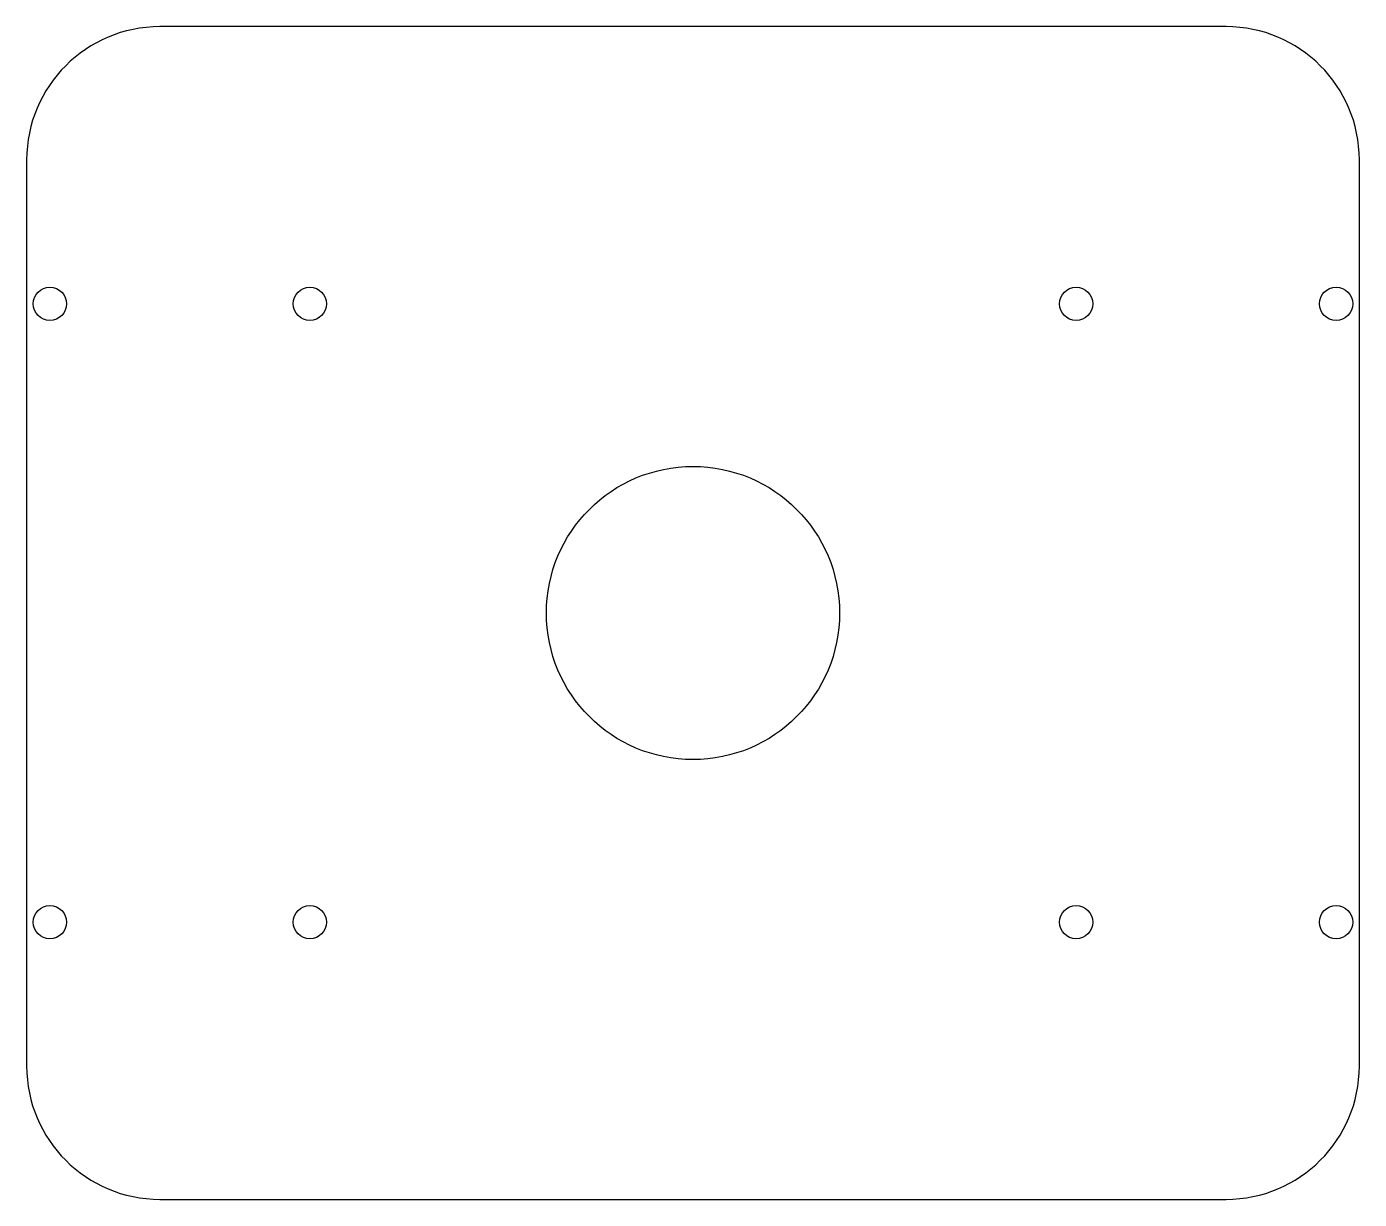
# Model space of a CAD drawing. Header units: millimetres. Extents: x -50 to 50, y -44 to 44.
import ezdxf

# ---------------------------------------------------------------- set-up
doc = ezdxf.new("R2010")
doc.units = ezdxf.units.MM

msp = doc.modelspace()

# ---------------------------------------------------------------- linework, layer by layer
at = {"color": 7, "linetype": 'Continuous', "lineweight": 25}
for p, q in [((40, 44), (-40, 44)), ((-50, 34), (-50, -34)), ((50, -34), (50, 34)), ((-40, -44), (40, -44))]:
    msp.add_line(p, q, dxfattribs=at)
for centre, radius in [((-48.25, 23.2), 1.25), ((-48.25, 23.2), 1.25), ((-28.75, 23.2), 1.25), ((-28.75, 23.2), 1.25), ((28.75, 23.2), 1.25), ((28.75, 23.2), 1.25), ((48.25, 23.2), 1.25), ((48.25, 23.2), 1.25), ((0, 0), 11), ((0, 0), 11), ((-48.25, -23.2), 1.25), ((-48.25, -23.2), 1.25), ((-28.75, -23.2), 1.25), ((-28.75, -23.2), 1.25), ((28.75, -23.2), 1.25), ((28.75, -23.2), 1.25), ((48.25, -23.2), 1.25), ((48.25, -23.2), 1.25)]:
    msp.add_circle(centre, radius, dxfattribs=at)
for centre, start, end in [((-40, 34), 90, 180), ((40, 34), 0, 90), ((-40, -34), 180, 270), ((40, -34), 270, 0)]:
    msp.add_arc(centre, 10, start, end, dxfattribs=at)

doc.saveas('drawing.dxf')
